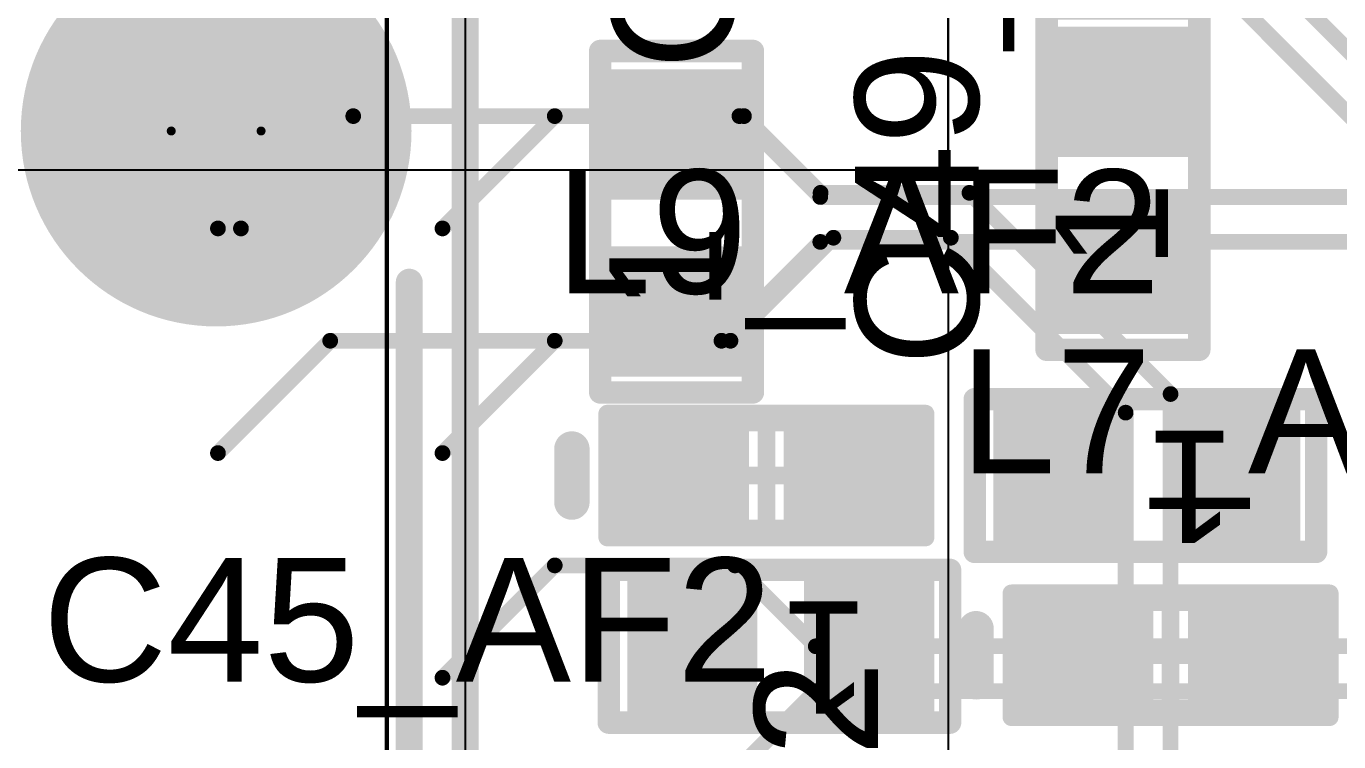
# Model space of a CAD drawing. Header units: inches. Extents: x -1.3 to 11.9, y -6.8 to 4.2.
# Drawn here: x 0.2152 to 0.5075, y 1.4207 to 1.58 of the extents above; entities that cross this region are included whole.
import ezdxf

# ---------------------------------------------------------------- set-up
doc = ezdxf.new("R2010")
doc.units = ezdxf.units.IN
doc.header["$MEASUREMENT"] = 0
for name, color, linetype in [('02_GND1', 76, 'Continuous'), ('03_SIG1', 76, 'Continuous'), ('04_GND2', 16, 'Continuous'), ('05_SIG2', 156, 'Continuous'), ('06_GND3', 216, 'Continuous'), ('07_SIG3', 216, 'Continuous'), ('08_GND4', 136, 'Continuous'), ('09_PWR1', 136, 'Continuous'), ('10_PWR2', 136, 'Continuous'), ('11_GND5', 136, 'Continuous'), ('12_SIG4', 7, 'Continuous'), ('13_GND6', 136, 'Continuous'), ('14_SIG5', 136, 'Continuous'), ('15_GND7', 136, 'Continuous'), ('AB', 56, 'Continuous'), ('ASSY_DWG_INFO', 56, 'Continuous'), ('BOTTOM', 5, 'Continuous'), ('Bottom Solder', 6, 'Continuous'), ('FAB', 56, 'Continuous'), ('FAB_DWG_INFO', 1, 'Continuous'), ('Mechanical 13', 56, 'Continuous'), ('Pad Holes', 156, 'Continuous'), ('POT_INFO', 56, 'Continuous'), ('TOP', 1, 'Continuous'), ('Top Overlay', 2, 'Continuous'), ('Top Paste', 8, 'Continuous'), ('Top Solder', 216, 'Continuous')]:
    doc.layers.add(name, color=color, linetype=linetype)
doc.styles.add('Arial', font='', dxfattribs={"height": 0.2})
doc.styles.get('Arial').set_extended_font_data('Arial')

# ---------------------------------------------------------------- blocks, each defined once
blk = doc.blocks.new('C0402_206')
at = {"layer": 'TOP'}
for points in [[(-0.031, -0.0125), (-0.031, 0.0125), (-0.006, 0.0125), (-0.006, -0.0125)], [(0.0084, -0.0125), (0.0084, 0.0125), (0.0334, 0.0125), (0.0334, -0.0125)]]:
    blk.add_hatch(color=1, dxfattribs=at).paths.add_polyline_path(points)
at = {"layer": 'Top Paste'}
for points in [[(-0.031, -0.0125), (-0.031, 0.0125), (-0.006, 0.0125), (-0.006, -0.0125)], [(0.0084, -0.0125), (0.0084, 0.0125), (0.0334, 0.0125), (0.0334, -0.0125)]]:
    blk.add_hatch(color=8, dxfattribs=at).paths.add_polyline_path(points)
at = {"layer": 'Top Solder'}
for points in [[(-0.033, -0.0145), (-0.033, 0.0145), (-0.004, 0.0145), (-0.004, -0.0145)], [(0.0064, -0.0145), (0.0064, 0.0145), (0.0354, 0.0145), (0.0354, -0.0145)]]:
    blk.add_hatch(color=216, dxfattribs=at).paths.add_polyline_path(points)
at = {"layer": 'ASSY_DWG_INFO'}
for points in [[(-0.0365, 0.017, 0.005, 0.005, 0), (-0.0365, -0.017, 0.005, 0.005, 0)], [(0.0395, 0.017, 0.005, 0.005, 0), (-0.0365, 0.017, 0.005, 0.005, 0)], [(0.0395, 0.017, 0.005, 0.005, 0), (0.0395, -0.017, 0.005, 0.005, 0)], [(0.0395, -0.017, 0.005, 0.005, 0), (-0.0365, -0.017, 0.005, 0.005, 0)]]:
    blk.add_lwpolyline(points, format="xyseb", dxfattribs=at)
for points in [[(-0.03775, 0.017, 0.0025, 0.0025, 1), (-0.03525, 0.017, 0.0025, 0.0025, 1)], [(-0.03775, 0.017, 0.0025, 0.0025, 1), (-0.03525, 0.017, 0.0025, 0.0025, 1)], [(0.03825, 0.017, 0.0025, 0.0025, 1), (0.04075, 0.017, 0.0025, 0.0025, 1)], [(0.03825, 0.017, 0.0025, 0.0025, 1), (0.04075, 0.017, 0.0025, 0.0025, 1)], [(-0.03775, -0.017, 0.0025, 0.0025, 1), (-0.03525, -0.017, 0.0025, 0.0025, 1)], [(-0.03775, -0.017, 0.0025, 0.0025, 1), (-0.03525, -0.017, 0.0025, 0.0025, 1)], [(0.03825, -0.017, 0.0025, 0.0025, 1), (0.04075, -0.017, 0.0025, 0.0025, 1)], [(0.03825, -0.017, 0.0025, 0.0025, 1), (0.04075, -0.017, 0.0025, 0.0025, 1)]]:
    blk.add_lwpolyline(points, format="xyseb", close=True, dxfattribs=at)
at = {"layer": 'Top Overlay'}
for points in [[(0.0365, 0.017, 0.005, 0.005, 0), (-0.0365, 0.017, 0.005, 0.005, 0)], [(-0.0365, 0.017, 0.005, 0.005, 0), (-0.0365, -0.017, 0.005, 0.005, 0)], [(0.0395, 0.017, 0.005, 0.005, 0), (0.0365, 0.017, 0.005, 0.005, 0)], [(0.0395, 0.017, 0.005, 0.005, 0), (0.0395, -0.017, 0.005, 0.005, 0)], [(0.0395, -0.017, 0.005, 0.005, 0), (-0.0365, -0.017, 0.005, 0.005, 0)]]:
    blk.add_lwpolyline(points, format="xyseb", dxfattribs=at)
for points in [[(-0.03775, 0.017, 0.0025, 0.0025, 1), (-0.03525, 0.017, 0.0025, 0.0025, 1)], [(-0.03775, 0.017, 0.0025, 0.0025, 1), (-0.03525, 0.017, 0.0025, 0.0025, 1)], [(0.03525, 0.017, 0.0025, 0.0025, 1), (0.03775, 0.017, 0.0025, 0.0025, 1)], [(0.03525, 0.017, 0.0025, 0.0025, 1), (0.03775, 0.017, 0.0025, 0.0025, 1)], [(0.03825, 0.017, 0.0025, 0.0025, 1), (0.04075, 0.017, 0.0025, 0.0025, 1)], [(0.03825, 0.017, 0.0025, 0.0025, 1), (0.04075, 0.017, 0.0025, 0.0025, 1)], [(-0.03775, -0.017, 0.0025, 0.0025, 1), (-0.03525, -0.017, 0.0025, 0.0025, 1)], [(-0.03775, -0.017, 0.0025, 0.0025, 1), (-0.03525, -0.017, 0.0025, 0.0025, 1)], [(0.03825, -0.017, 0.0025, 0.0025, 1), (0.04075, -0.017, 0.0025, 0.0025, 1)], [(0.03825, -0.017, 0.0025, 0.0025, 1), (0.04075, -0.017, 0.0025, 0.0025, 1)]]:
    blk.add_lwpolyline(points, format="xyseb", close=True, dxfattribs=at)
at = {"layer": 'FAB', "style": 'Arial'}
blk.add_text('1', height=0.025, dxfattribs=at).set_placement((-0.0185, -0.01))
blk = doc.blocks.new('C0402_214')
at = {"layer": 'TOP'}
for points in [[(-0.031, -0.0125), (-0.031, 0.0125), (-0.006, 0.0125), (-0.006, -0.0125)], [(0.0084, -0.0125), (0.0084, 0.0125), (0.0334, 0.0125), (0.0334, -0.0125)]]:
    blk.add_hatch(color=1, dxfattribs=at).paths.add_polyline_path(points)
at = {"layer": 'Top Paste'}
for points in [[(-0.031, -0.0125), (-0.031, 0.0125), (-0.006, 0.0125), (-0.006, -0.0125)], [(0.0084, -0.0125), (0.0084, 0.0125), (0.0334, 0.0125), (0.0334, -0.0125)]]:
    blk.add_hatch(color=8, dxfattribs=at).paths.add_polyline_path(points)
at = {"layer": 'Top Solder'}
for points in [[(-0.033, -0.0145), (-0.033, 0.0145), (-0.004, 0.0145), (-0.004, -0.0145)], [(0.0064, -0.0145), (0.0064, 0.0145), (0.0354, 0.0145), (0.0354, -0.0145)]]:
    blk.add_hatch(color=216, dxfattribs=at).paths.add_polyline_path(points)
at = {"layer": 'ASSY_DWG_INFO'}
for points in [[(-0.0365, 0.017, 0.005, 0.005, 0), (-0.0365, -0.017, 0.005, 0.005, 0)], [(0.0395, 0.017, 0.005, 0.005, 0), (-0.0365, 0.017, 0.005, 0.005, 0)], [(0.0395, 0.017, 0.005, 0.005, 0), (0.0395, -0.017, 0.005, 0.005, 0)], [(0.0395, -0.017, 0.005, 0.005, 0), (-0.0365, -0.017, 0.005, 0.005, 0)]]:
    blk.add_lwpolyline(points, format="xyseb", dxfattribs=at)
for points in [[(-0.03775, 0.017, 0.0025, 0.0025, 1), (-0.03525, 0.017, 0.0025, 0.0025, 1)], [(-0.03775, 0.017, 0.0025, 0.0025, 1), (-0.03525, 0.017, 0.0025, 0.0025, 1)], [(0.03825, 0.017, 0.0025, 0.0025, 1), (0.04075, 0.017, 0.0025, 0.0025, 1)], [(0.03825, 0.017, 0.0025, 0.0025, 1), (0.04075, 0.017, 0.0025, 0.0025, 1)], [(-0.03775, -0.017, 0.0025, 0.0025, 1), (-0.03525, -0.017, 0.0025, 0.0025, 1)], [(-0.03775, -0.017, 0.0025, 0.0025, 1), (-0.03525, -0.017, 0.0025, 0.0025, 1)], [(0.03825, -0.017, 0.0025, 0.0025, 1), (0.04075, -0.017, 0.0025, 0.0025, 1)], [(0.03825, -0.017, 0.0025, 0.0025, 1), (0.04075, -0.017, 0.0025, 0.0025, 1)]]:
    blk.add_lwpolyline(points, format="xyseb", close=True, dxfattribs=at)
at = {"layer": 'Top Overlay'}
for points in [[(0.0365, 0.017, 0.005, 0.005, 0), (-0.0365, 0.017, 0.005, 0.005, 0)], [(-0.0365, 0.017, 0.005, 0.005, 0), (-0.0365, -0.017, 0.005, 0.005, 0)], [(0.0395, 0.017, 0.005, 0.005, 0), (0.0365, 0.017, 0.005, 0.005, 0)], [(0.0395, 0.017, 0.005, 0.005, 0), (0.0395, -0.017, 0.005, 0.005, 0)], [(0.0395, -0.017, 0.005, 0.005, 0), (-0.0365, -0.017, 0.005, 0.005, 0)]]:
    blk.add_lwpolyline(points, format="xyseb", dxfattribs=at)
for points in [[(-0.03775, 0.017, 0.0025, 0.0025, 1), (-0.03525, 0.017, 0.0025, 0.0025, 1)], [(-0.03775, 0.017, 0.0025, 0.0025, 1), (-0.03525, 0.017, 0.0025, 0.0025, 1)], [(0.03525, 0.017, 0.0025, 0.0025, 1), (0.03775, 0.017, 0.0025, 0.0025, 1)], [(0.03525, 0.017, 0.0025, 0.0025, 1), (0.03775, 0.017, 0.0025, 0.0025, 1)], [(0.03825, 0.017, 0.0025, 0.0025, 1), (0.04075, 0.017, 0.0025, 0.0025, 1)], [(0.03825, 0.017, 0.0025, 0.0025, 1), (0.04075, 0.017, 0.0025, 0.0025, 1)], [(-0.03775, -0.017, 0.0025, 0.0025, 1), (-0.03525, -0.017, 0.0025, 0.0025, 1)], [(-0.03775, -0.017, 0.0025, 0.0025, 1), (-0.03525, -0.017, 0.0025, 0.0025, 1)], [(0.03825, -0.017, 0.0025, 0.0025, 1), (0.04075, -0.017, 0.0025, 0.0025, 1)], [(0.03825, -0.017, 0.0025, 0.0025, 1), (0.04075, -0.017, 0.0025, 0.0025, 1)]]:
    blk.add_lwpolyline(points, format="xyseb", close=True, dxfattribs=at)
at = {"layer": 'FAB', "style": 'Arial'}
blk.add_text('1', height=0.025, dxfattribs=at).set_placement((-0.0185, -0.01))
blk = doc.blocks.new('C0402_218')
at = {"layer": 'TOP'}
for points in [[(-0.031, -0.0125), (-0.031, 0.0125), (-0.006, 0.0125), (-0.006, -0.0125)], [(0.0084, -0.0125), (0.0084, 0.0125), (0.0334, 0.0125), (0.0334, -0.0125)]]:
    blk.add_hatch(color=1, dxfattribs=at).paths.add_polyline_path(points)
at = {"layer": 'Top Paste'}
for points in [[(-0.031, -0.0125), (-0.031, 0.0125), (-0.006, 0.0125), (-0.006, -0.0125)], [(0.0084, -0.0125), (0.0084, 0.0125), (0.0334, 0.0125), (0.0334, -0.0125)]]:
    blk.add_hatch(color=8, dxfattribs=at).paths.add_polyline_path(points)
at = {"layer": 'Top Solder'}
for points in [[(-0.033, -0.0145), (-0.033, 0.0145), (-0.004, 0.0145), (-0.004, -0.0145)], [(0.0064, -0.0145), (0.0064, 0.0145), (0.0354, 0.0145), (0.0354, -0.0145)]]:
    blk.add_hatch(color=216, dxfattribs=at).paths.add_polyline_path(points)
at = {"layer": 'ASSY_DWG_INFO'}
for points in [[(-0.0365, 0.017, 0.005, 0.005, 0), (-0.0365, -0.017, 0.005, 0.005, 0)], [(-0.0365, 0.017, 0.005, 0.005, 0), (0.0395, 0.017, 0.005, 0.005, 0)], [(0.0395, 0.017, 0.005, 0.005, 0), (0.0395, -0.017, 0.005, 0.005, 0)], [(-0.0365, -0.017, 0.005, 0.005, 0), (0.0395, -0.017, 0.005, 0.005, 0)]]:
    blk.add_lwpolyline(points, format="xyseb", dxfattribs=at)
for points in [[(-0.03775, 0.017, 0.0025, 0.0025, 1), (-0.03525, 0.017, 0.0025, 0.0025, 1)], [(-0.03775, 0.017, 0.0025, 0.0025, 1), (-0.03525, 0.017, 0.0025, 0.0025, 1)], [(0.03825, 0.017, 0.0025, 0.0025, 1), (0.04075, 0.017, 0.0025, 0.0025, 1)], [(0.03825, 0.017, 0.0025, 0.0025, 1), (0.04075, 0.017, 0.0025, 0.0025, 1)], [(-0.03775, -0.017, 0.0025, 0.0025, 1), (-0.03525, -0.017, 0.0025, 0.0025, 1)], [(-0.03775, -0.017, 0.0025, 0.0025, 1), (-0.03525, -0.017, 0.0025, 0.0025, 1)], [(0.03825, -0.017, 0.0025, 0.0025, 1), (0.04075, -0.017, 0.0025, 0.0025, 1)], [(0.03825, -0.017, 0.0025, 0.0025, 1), (0.04075, -0.017, 0.0025, 0.0025, 1)]]:
    blk.add_lwpolyline(points, format="xyseb", close=True, dxfattribs=at)
at = {"layer": 'Top Overlay'}
for points in [[(-0.0365, 0.017, 0.005, 0.005, 0), (0.0365, 0.017, 0.005, 0.005, 0)], [(-0.0365, 0.017, 0.005, 0.005, 0), (-0.0365, -0.017, 0.005, 0.005, 0)], [(0.0365, 0.017, 0.005, 0.005, 0), (0.0395, 0.017, 0.005, 0.005, 0)], [(0.0395, 0.017, 0.005, 0.005, 0), (0.0395, -0.017, 0.005, 0.005, 0)], [(-0.0365, -0.017, 0.005, 0.005, 0), (0.0395, -0.017, 0.005, 0.005, 0)]]:
    blk.add_lwpolyline(points, format="xyseb", dxfattribs=at)
for points in [[(-0.03775, 0.017, 0.0025, 0.0025, 1), (-0.03525, 0.017, 0.0025, 0.0025, 1)], [(-0.03775, 0.017, 0.0025, 0.0025, 1), (-0.03525, 0.017, 0.0025, 0.0025, 1)], [(0.03525, 0.017, 0.0025, 0.0025, 1), (0.03775, 0.017, 0.0025, 0.0025, 1)], [(0.03525, 0.017, 0.0025, 0.0025, 1), (0.03775, 0.017, 0.0025, 0.0025, 1)], [(0.03825, 0.017, 0.0025, 0.0025, 1), (0.04075, 0.017, 0.0025, 0.0025, 1)], [(0.03825, 0.017, 0.0025, 0.0025, 1), (0.04075, 0.017, 0.0025, 0.0025, 1)], [(-0.03775, -0.017, 0.0025, 0.0025, 1), (-0.03525, -0.017, 0.0025, 0.0025, 1)], [(-0.03775, -0.017, 0.0025, 0.0025, 1), (-0.03525, -0.017, 0.0025, 0.0025, 1)], [(0.03825, -0.017, 0.0025, 0.0025, 1), (0.04075, -0.017, 0.0025, 0.0025, 1)], [(0.03825, -0.017, 0.0025, 0.0025, 1), (0.04075, -0.017, 0.0025, 0.0025, 1)]]:
    blk.add_lwpolyline(points, format="xyseb", close=True, dxfattribs=at)
at = {"layer": 'FAB', "style": 'Arial'}
blk.add_text('1', height=0.025, dxfattribs=at).set_placement((-0.0185, -0.01))
blk = doc.blocks.new('C0402_230')
at = {"layer": 'TOP'}
for points in [[(-0.031, -0.0125), (-0.031, 0.0125), (-0.006, 0.0125), (-0.006, -0.0125)], [(0.0084, -0.0125), (0.0084, 0.0125), (0.0334, 0.0125), (0.0334, -0.0125)]]:
    blk.add_hatch(color=1, dxfattribs=at).paths.add_polyline_path(points)
at = {"layer": 'Top Paste'}
for points in [[(-0.031, -0.0125), (-0.031, 0.0125), (-0.006, 0.0125), (-0.006, -0.0125)], [(0.0084, -0.0125), (0.0084, 0.0125), (0.0334, 0.0125), (0.0334, -0.0125)]]:
    blk.add_hatch(color=8, dxfattribs=at).paths.add_polyline_path(points)
at = {"layer": 'Top Solder'}
for points in [[(-0.033, -0.0145), (-0.033, 0.0145), (-0.004, 0.0145), (-0.004, -0.0145)], [(0.0064, -0.0145), (0.0064, 0.0145), (0.0354, 0.0145), (0.0354, -0.0145)]]:
    blk.add_hatch(color=216, dxfattribs=at).paths.add_polyline_path(points)
at = {"layer": 'ASSY_DWG_INFO'}
for points in [[(-0.0365, 0.017, 0.005, 0.005, 0), (-0.0365, -0.017, 0.005, 0.005, 0)], [(-0.0365, 0.017, 0.005, 0.005, 0), (0.0395, 0.017, 0.005, 0.005, 0)], [(0.0395, 0.017, 0.005, 0.005, 0), (0.0395, -0.017, 0.005, 0.005, 0)], [(-0.0365, -0.017, 0.005, 0.005, 0), (0.0395, -0.017, 0.005, 0.005, 0)]]:
    blk.add_lwpolyline(points, format="xyseb", dxfattribs=at)
for points in [[(-0.03775, 0.017, 0.0025, 0.0025, 1), (-0.03525, 0.017, 0.0025, 0.0025, 1)], [(-0.03775, 0.017, 0.0025, 0.0025, 1), (-0.03525, 0.017, 0.0025, 0.0025, 1)], [(0.03825, 0.017, 0.0025, 0.0025, 1), (0.04075, 0.017, 0.0025, 0.0025, 1)], [(0.03825, 0.017, 0.0025, 0.0025, 1), (0.04075, 0.017, 0.0025, 0.0025, 1)], [(-0.03775, -0.017, 0.0025, 0.0025, 1), (-0.03525, -0.017, 0.0025, 0.0025, 1)], [(-0.03775, -0.017, 0.0025, 0.0025, 1), (-0.03525, -0.017, 0.0025, 0.0025, 1)], [(0.03825, -0.017, 0.0025, 0.0025, 1), (0.04075, -0.017, 0.0025, 0.0025, 1)], [(0.03825, -0.017, 0.0025, 0.0025, 1), (0.04075, -0.017, 0.0025, 0.0025, 1)]]:
    blk.add_lwpolyline(points, format="xyseb", close=True, dxfattribs=at)
at = {"layer": 'Top Overlay'}
for points in [[(-0.0365, 0.017, 0.005, 0.005, 0), (0.0365, 0.017, 0.005, 0.005, 0)], [(-0.0365, 0.017, 0.005, 0.005, 0), (-0.0365, -0.017, 0.005, 0.005, 0)], [(0.0365, 0.017, 0.005, 0.005, 0), (0.0395, 0.017, 0.005, 0.005, 0)], [(0.0395, 0.017, 0.005, 0.005, 0), (0.0395, -0.017, 0.005, 0.005, 0)], [(-0.0365, -0.017, 0.005, 0.005, 0), (0.0395, -0.017, 0.005, 0.005, 0)]]:
    blk.add_lwpolyline(points, format="xyseb", dxfattribs=at)
for points in [[(-0.03775, 0.017, 0.0025, 0.0025, 1), (-0.03525, 0.017, 0.0025, 0.0025, 1)], [(-0.03775, 0.017, 0.0025, 0.0025, 1), (-0.03525, 0.017, 0.0025, 0.0025, 1)], [(0.03525, 0.017, 0.0025, 0.0025, 1), (0.03775, 0.017, 0.0025, 0.0025, 1)], [(0.03525, 0.017, 0.0025, 0.0025, 1), (0.03775, 0.017, 0.0025, 0.0025, 1)], [(0.03825, 0.017, 0.0025, 0.0025, 1), (0.04075, 0.017, 0.0025, 0.0025, 1)], [(0.03825, 0.017, 0.0025, 0.0025, 1), (0.04075, 0.017, 0.0025, 0.0025, 1)], [(-0.03775, -0.017, 0.0025, 0.0025, 1), (-0.03525, -0.017, 0.0025, 0.0025, 1)], [(-0.03775, -0.017, 0.0025, 0.0025, 1), (-0.03525, -0.017, 0.0025, 0.0025, 1)], [(0.03825, -0.017, 0.0025, 0.0025, 1), (0.04075, -0.017, 0.0025, 0.0025, 1)], [(0.03825, -0.017, 0.0025, 0.0025, 1), (0.04075, -0.017, 0.0025, 0.0025, 1)]]:
    blk.add_lwpolyline(points, format="xyseb", close=True, dxfattribs=at)
at = {"layer": 'FAB', "style": 'Arial'}
blk.add_text('1', height=0.025, dxfattribs=at).set_placement((-0.0185, -0.01))
blk = doc.blocks.new('CONN_SMA_J_P_H_RA_TH1_SAI_329')
at = {"layer": '02_GND1'}
h = blk.add_hatch(color=76, dxfattribs=at)
edge = h.paths.add_edge_path()
edge.add_arc((0.1, -0.1), 0.0435, 0, 360)
at = {"layer": '03_SIG1'}
h = blk.add_hatch(color=76, dxfattribs=at)
edge = h.paths.add_edge_path()
edge.add_arc((0.1, -0.1), 0.0415, 0, 360)
at = {"layer": '04_GND2'}
h = blk.add_hatch(color=16, dxfattribs=at)
edge = h.paths.add_edge_path()
edge.add_arc((0.1, -0.1), 0.0435, 0, 360)
at = {"layer": '05_SIG2'}
h = blk.add_hatch(color=156, dxfattribs=at)
edge = h.paths.add_edge_path()
edge.add_arc((0.1, -0.1), 0.0415, 0, 360)
at = {"layer": '06_GND3'}
h = blk.add_hatch(color=216, dxfattribs=at)
edge = h.paths.add_edge_path()
edge.add_arc((0.1, -0.1), 0.0435, 0, 360)
at = {"layer": '07_SIG3'}
h = blk.add_hatch(color=216, dxfattribs=at)
edge = h.paths.add_edge_path()
edge.add_arc((0.1, -0.1), 0.0415, 0, 360)
at = {"layer": '08_GND4'}
h = blk.add_hatch(color=136, dxfattribs=at)
edge = h.paths.add_edge_path()
edge.add_arc((0.1, -0.1), 0.0435, 0, 360)
at = {"layer": '09_PWR1'}
h = blk.add_hatch(color=136, dxfattribs=at)
edge = h.paths.add_edge_path()
edge.add_arc((0.1, -0.1), 0.0435, 0, 360)
at = {"layer": '10_PWR2'}
h = blk.add_hatch(color=136, dxfattribs=at)
edge = h.paths.add_edge_path()
edge.add_arc((0.1, -0.1), 0.0435, 0, 360)
at = {"layer": '11_GND5'}
h = blk.add_hatch(color=136, dxfattribs=at)
edge = h.paths.add_edge_path()
edge.add_arc((0.1, -0.1), 0.0435, 0, 360)
at = {"layer": '12_SIG4'}
h = blk.add_hatch(color=7, dxfattribs=at)
edge = h.paths.add_edge_path()
edge.add_arc((0.1, -0.1), 0.0415, 0, 360)
at = {"layer": '13_GND6'}
h = blk.add_hatch(color=136, dxfattribs=at)
edge = h.paths.add_edge_path()
edge.add_arc((0.1, -0.1), 0.0435, 0, 360)
at = {"layer": '14_SIG5'}
h = blk.add_hatch(color=136, dxfattribs=at)
edge = h.paths.add_edge_path()
edge.add_arc((0.1, -0.1), 0.0415, 0, 360)
at = {"layer": '15_GND7'}
h = blk.add_hatch(color=136, dxfattribs=at)
edge = h.paths.add_edge_path()
edge.add_arc((0.1, -0.1), 0.0435, 0, 360)
at = {"layer": 'BOTTOM'}
h = blk.add_hatch(color=5, dxfattribs=at)
edge = h.paths.add_edge_path()
edge.add_arc((0.1, -0.1), 0.0415, 0, 360)
at = {"layer": 'Bottom Solder'}
h = blk.add_hatch(color=6, dxfattribs=at)
edge = h.paths.add_edge_path()
edge.add_arc((0.1, -0.1), 0.0415, 0, 360)
at = {"layer": 'Pad Holes'}
h = blk.add_hatch(color=7, dxfattribs=at)
edge = h.paths.add_edge_path()
edge.add_arc((0.1, -0.1), 0.0315, 0, 360)
at = {"layer": 'TOP'}
h = blk.add_hatch(color=1, dxfattribs=at)
edge = h.paths.add_edge_path()
edge.add_arc((0.1, -0.1), 0.0415, 0, 360)
at = {"layer": 'Top Solder'}
h = blk.add_hatch(color=216, dxfattribs=at)
edge = h.paths.add_edge_path()
edge.add_arc((0.1, -0.1), 0.0415, 0, 360)
at = {"layer": 'AB'}
blk.add_line((0.263, -0.263), (-0.263, -0.263), dxfattribs=at)
at = {"layer": 'Mechanical 13'}
blk.add_lwpolyline([(-0.138, -0.138, 0.001, 0.001, 0), (0.138, -0.138, 0.001, 0.001, 0)], format="xyseb", dxfattribs=at)
at = {"layer": 'POT_INFO'}
blk.add_line((0.1928, -0.15542), (-0.1928, -0.15542), dxfattribs=at)
blk.add_lwpolyline([(-0.1928, -0.15542, 0.006, 0.006, 0), (0.1928, -0.15542, 0.006, 0.006, 0)], format="xyseb", dxfattribs=at)
at = {"layer": 'Top Overlay'}
blk.add_lwpolyline([(-0.06635, -0.143, 0.006, 0.006, 0), (0.06635, -0.143, 0.006, 0.006, 0)], format="xyseb", dxfattribs=at)
blk.add_lwpolyline([(0.06485, -0.143, 0.003, 0.003, 1), (0.06785, -0.143, 0.003, 0.003, 1)], format="xyseb", close=True, dxfattribs=at)
blk = doc.blocks.new('CONN_SMA_J_P_H_RA_TH1_SAI_B_334')
at = {"layer": 'AB'}
for p, q in [((0.263, 0.263), (-0.263, 0.263)), ((0.263, -0.586), (0.263, 0.263))]:
    blk.add_line(p, q, dxfattribs=at)
blk = doc.blocks.new('0402_A_368')
at = {"layer": 'TOP'}
for points in [[(-0.0315, -0.00984), (-0.0315, 0.00984), (-0.00787, 0.00984), (-0.00787, -0.00984)], [(0.00787, -0.00984), (0.00787, 0.00984), (0.0315, 0.00984), (0.0315, -0.00984)]]:
    blk.add_hatch(color=1, dxfattribs=at).paths.add_polyline_path(points)
at = {"layer": 'Top Paste'}
for points in [[(-0.0315, -0.00984), (-0.0315, 0.00984), (-0.00787, 0.00984), (-0.00787, -0.00984)], [(0.00787, -0.00984), (0.00787, 0.00984), (0.0315, 0.00984), (0.0315, -0.00984)]]:
    blk.add_hatch(color=8, dxfattribs=at).paths.add_polyline_path(points)
at = {"layer": 'Top Solder'}
for points in [[(-0.0355, -0.01384), (-0.0355, 0.01384), (-0.00387, 0.01384), (-0.00387, -0.01384)], [(0.00387, -0.01384), (0.00387, 0.01384), (0.0355, 0.01384), (0.0355, -0.01384)]]:
    blk.add_hatch(color=216, dxfattribs=at).paths.add_polyline_path(points)
at = {"layer": 'Mechanical 13'}
for points in [[(-0.02165, 0.01181, 0.00394, 0.00394, 0), (0.02165, 0.01181, 0.00394, 0.00394, 0)], [(-0.02165, -0.01181, 0.00394, 0.00394, 0), (-0.02165, 0.01181, 0.00394, 0.00394, 0)], [(0.02165, -0.01181, 0.00394, 0.00394, 0), (0.02165, 0.01181, 0.00394, 0.00394, 0)], [(-0.02165, -0.01181, 0.00394, 0.00394, 0), (0.02165, -0.01181, 0.00394, 0.00394, 0)]]:
    blk.add_lwpolyline(points, format="xyseb", dxfattribs=at)
for points in [[(-0.02264, 0.01181, 0.00197, 0.00197, 1), (-0.02067, 0.01181, 0.00197, 0.00197, 1)], [(-0.02264, 0.01181, 0.00197, 0.00197, 1), (-0.02067, 0.01181, 0.00197, 0.00197, 1)], [(0.02067, 0.01181, 0.00197, 0.00197, 1), (0.02264, 0.01181, 0.00197, 0.00197, 1)], [(0.02067, 0.01181, 0.00197, 0.00197, 1), (0.02264, 0.01181, 0.00197, 0.00197, 1)], [(-0.02264, -0.01181, 0.00197, 0.00197, 1), (-0.02067, -0.01181, 0.00197, 0.00197, 1)], [(-0.02264, -0.01181, 0.00197, 0.00197, 1), (-0.02067, -0.01181, 0.00197, 0.00197, 1)], [(0.02067, -0.01181, 0.00197, 0.00197, 1), (0.02264, -0.01181, 0.00197, 0.00197, 1)], [(0.02067, -0.01181, 0.00197, 0.00197, 1), (0.02264, -0.01181, 0.00197, 0.00197, 1)]]:
    blk.add_lwpolyline(points, format="xyseb", close=True, dxfattribs=at)
at = {"layer": 'POT_INFO'}
for points in [[(-0.03543, 0.01378, 0.00394, 0.00394, 0), (0.03543, 0.01378, 0.00394, 0.00394, 0)], [(-0.03543, -0.01378, 0.00394, 0.00394, 0), (-0.03543, 0.01378, 0.00394, 0.00394, 0)], [(0.03543, -0.01378, 0.00394, 0.00394, 0), (0.03543, 0.01378, 0.00394, 0.00394, 0)], [(0, -0.01181, 0.00394, 0.00394, 0), (0, 0.01181, 0.00394, 0.00394, 0)], [(-0.01181, 0, 0.00394, 0.00394, 0), (0.01181, 0, 0.00394, 0.00394, 0)], [(-0.03543, -0.01378, 0.00394, 0.00394, 0), (0.03543, -0.01378, 0.00394, 0.00394, 0)]]:
    blk.add_lwpolyline(points, format="xyseb", dxfattribs=at)
for points in [[(-0.03642, 0.01378, 0.00197, 0.00197, 1), (-0.03445, 0.01378, 0.00197, 0.00197, 1)], [(-0.03642, 0.01378, 0.00197, 0.00197, 1), (-0.03445, 0.01378, 0.00197, 0.00197, 1)], [(0.03445, 0.01378, 0.00197, 0.00197, 1), (0.03642, 0.01378, 0.00197, 0.00197, 1)], [(0.03445, 0.01378, 0.00197, 0.00197, 1), (0.03642, 0.01378, 0.00197, 0.00197, 1)], [(-0.00098, 0.01181, 0.00197, 0.00197, 1), (0.00098, 0.01181, 0.00197, 0.00197, 1)], [(-0.0128, 0, 0.00197, 0.00197, 1), (-0.01083, 0, 0.00197, 0.00197, 1)], [(0.01083, 0, 0.00197, 0.00197, 1), (0.0128, 0, 0.00197, 0.00197, 1)], [(-0.00098, -0.01181, 0.00197, 0.00197, 1), (0.00098, -0.01181, 0.00197, 0.00197, 1)], [(-0.03642, -0.01378, 0.00197, 0.00197, 1), (-0.03445, -0.01378, 0.00197, 0.00197, 1)], [(-0.03642, -0.01378, 0.00197, 0.00197, 1), (-0.03445, -0.01378, 0.00197, 0.00197, 1)], [(0.03445, -0.01378, 0.00197, 0.00197, 1), (0.03642, -0.01378, 0.00197, 0.00197, 1)], [(0.03445, -0.01378, 0.00197, 0.00197, 1), (0.03642, -0.01378, 0.00197, 0.00197, 1)]]:
    blk.add_lwpolyline(points, format="xyseb", close=True, dxfattribs=at)
at = {"layer": 'Top Overlay'}
blk.add_lwpolyline([(-0.04331, -0.00591, 0.00787, 0.00787, 0), (-0.04331, 0.00591, 0.00787, 0.00787, 0)], format="xyseb", dxfattribs=at)
for points in [[(-0.04528, 0.00591, 0.00394, 0.00394, 1), (-0.04134, 0.00591, 0.00394, 0.00394, 1)], [(-0.04528, -0.00591, 0.00394, 0.00394, 1), (-0.04134, -0.00591, 0.00394, 0.00394, 1)]]:
    blk.add_lwpolyline(points, format="xyseb", close=True, dxfattribs=at)
blk = doc.blocks.new('0402_A_372')
at = {"layer": 'TOP'}
for points in [[(-0.0315, -0.00984), (-0.0315, 0.00984), (-0.00787, 0.00984), (-0.00787, -0.00984)], [(0.00787, -0.00984), (0.00787, 0.00984), (0.0315, 0.00984), (0.0315, -0.00984)]]:
    blk.add_hatch(color=1, dxfattribs=at).paths.add_polyline_path(points)
at = {"layer": 'Top Paste'}
for points in [[(-0.0315, -0.00984), (-0.0315, 0.00984), (-0.00787, 0.00984), (-0.00787, -0.00984)], [(0.00787, -0.00984), (0.00787, 0.00984), (0.0315, 0.00984), (0.0315, -0.00984)]]:
    blk.add_hatch(color=8, dxfattribs=at).paths.add_polyline_path(points)
at = {"layer": 'Top Solder'}
for points in [[(-0.0355, -0.01384), (-0.0355, 0.01384), (-0.00387, 0.01384), (-0.00387, -0.01384)], [(0.00387, -0.01384), (0.00387, 0.01384), (0.0355, 0.01384), (0.0355, -0.01384)]]:
    blk.add_hatch(color=216, dxfattribs=at).paths.add_polyline_path(points)
at = {"layer": 'Mechanical 13'}
for points in [[(-0.02165, 0.01181, 0.00394, 0.00394, 0), (0.02165, 0.01181, 0.00394, 0.00394, 0)], [(-0.02165, -0.01181, 0.00394, 0.00394, 0), (-0.02165, 0.01181, 0.00394, 0.00394, 0)], [(0.02165, -0.01181, 0.00394, 0.00394, 0), (0.02165, 0.01181, 0.00394, 0.00394, 0)], [(-0.02165, -0.01181, 0.00394, 0.00394, 0), (0.02165, -0.01181, 0.00394, 0.00394, 0)]]:
    blk.add_lwpolyline(points, format="xyseb", dxfattribs=at)
for points in [[(-0.02264, 0.01181, 0.00197, 0.00197, 1), (-0.02067, 0.01181, 0.00197, 0.00197, 1)], [(-0.02264, 0.01181, 0.00197, 0.00197, 1), (-0.02067, 0.01181, 0.00197, 0.00197, 1)], [(0.02067, 0.01181, 0.00197, 0.00197, 1), (0.02264, 0.01181, 0.00197, 0.00197, 1)], [(0.02067, 0.01181, 0.00197, 0.00197, 1), (0.02264, 0.01181, 0.00197, 0.00197, 1)], [(-0.02264, -0.01181, 0.00197, 0.00197, 1), (-0.02067, -0.01181, 0.00197, 0.00197, 1)], [(-0.02264, -0.01181, 0.00197, 0.00197, 1), (-0.02067, -0.01181, 0.00197, 0.00197, 1)], [(0.02067, -0.01181, 0.00197, 0.00197, 1), (0.02264, -0.01181, 0.00197, 0.00197, 1)], [(0.02067, -0.01181, 0.00197, 0.00197, 1), (0.02264, -0.01181, 0.00197, 0.00197, 1)]]:
    blk.add_lwpolyline(points, format="xyseb", close=True, dxfattribs=at)
at = {"layer": 'POT_INFO'}
for points in [[(-0.03543, 0.01378, 0.00394, 0.00394, 0), (0.03543, 0.01378, 0.00394, 0.00394, 0)], [(-0.03543, -0.01378, 0.00394, 0.00394, 0), (-0.03543, 0.01378, 0.00394, 0.00394, 0)], [(0.03543, -0.01378, 0.00394, 0.00394, 0), (0.03543, 0.01378, 0.00394, 0.00394, 0)], [(0, -0.01181, 0.00394, 0.00394, 0), (0, 0.01181, 0.00394, 0.00394, 0)], [(-0.01181, 0, 0.00394, 0.00394, 0), (0.01181, 0, 0.00394, 0.00394, 0)], [(-0.03543, -0.01378, 0.00394, 0.00394, 0), (0.03543, -0.01378, 0.00394, 0.00394, 0)]]:
    blk.add_lwpolyline(points, format="xyseb", dxfattribs=at)
for points in [[(-0.03642, 0.01378, 0.00197, 0.00197, 1), (-0.03445, 0.01378, 0.00197, 0.00197, 1)], [(-0.03642, 0.01378, 0.00197, 0.00197, 1), (-0.03445, 0.01378, 0.00197, 0.00197, 1)], [(0.03445, 0.01378, 0.00197, 0.00197, 1), (0.03642, 0.01378, 0.00197, 0.00197, 1)], [(0.03445, 0.01378, 0.00197, 0.00197, 1), (0.03642, 0.01378, 0.00197, 0.00197, 1)], [(-0.00098, 0.01181, 0.00197, 0.00197, 1), (0.00098, 0.01181, 0.00197, 0.00197, 1)], [(-0.0128, 0, 0.00197, 0.00197, 1), (-0.01083, 0, 0.00197, 0.00197, 1)], [(0.01083, 0, 0.00197, 0.00197, 1), (0.0128, 0, 0.00197, 0.00197, 1)], [(-0.00098, -0.01181, 0.00197, 0.00197, 1), (0.00098, -0.01181, 0.00197, 0.00197, 1)], [(-0.03642, -0.01378, 0.00197, 0.00197, 1), (-0.03445, -0.01378, 0.00197, 0.00197, 1)], [(-0.03642, -0.01378, 0.00197, 0.00197, 1), (-0.03445, -0.01378, 0.00197, 0.00197, 1)], [(0.03445, -0.01378, 0.00197, 0.00197, 1), (0.03642, -0.01378, 0.00197, 0.00197, 1)], [(0.03445, -0.01378, 0.00197, 0.00197, 1), (0.03642, -0.01378, 0.00197, 0.00197, 1)]]:
    blk.add_lwpolyline(points, format="xyseb", close=True, dxfattribs=at)
at = {"layer": 'Top Overlay'}
blk.add_lwpolyline([(-0.04331, -0.00591, 0.00787, 0.00787, 0), (-0.04331, 0.00591, 0.00787, 0.00787, 0)], format="xyseb", dxfattribs=at)
for points in [[(-0.04528, 0.00591, 0.00394, 0.00394, 1), (-0.04134, 0.00591, 0.00394, 0.00394, 1)], [(-0.04528, -0.00591, 0.00394, 0.00394, 1), (-0.04134, -0.00591, 0.00394, 0.00394, 1)]]:
    blk.add_lwpolyline(points, format="xyseb", close=True, dxfattribs=at)

msp = doc.modelspace()

# ---------------------------------------------------------------- linework, layer by layer
at = {"layer": '07_SIG3'}
for points in [[(0.44014, 1.644, 0.0035, 0.0035, 0), (0.525, 1.55914, 0.0035, 0.0035, 0)], [(0.43307, 1.63693, 0.0035, 0.0035, 0), (0.51793, 1.55207, 0.0035, 0.0035, 0)], [(0.263, 1.535, 0.0035, 0.0035, 0), (0.288, 1.56, 0.0035, 0.0035, 0)], [(0.288, 1.56, 0.0035, 0.0035, 0), (0.375, 1.56, 0.0035, 0.0035, 0)], [(0.375, 1.56, 0.0035, 0.0035, 0), (0.39207, 1.54293, 0.0035, 0.0035, 0)], [(0.39207, 1.54293, 0.0035, 0.0035, 0), (0.42521, 1.54293, 0.0035, 0.0035, 0)], [(0.42521, 1.54293, 0.0035, 0.0035, 0), (0.47, 1.49814, 0.0035, 0.0035, 0)], [(0.25787, 1.535, 0.0035, 0.0035, 0), (0.263, 1.535, 0.0035, 0.0035, 0)], [(0.372, 1.51, 0.0035, 0.0035, 0), (0.39493, 1.53293, 0.0035, 0.0035, 0)], [(0.39493, 1.53293, 0.0035, 0.0035, 0), (0.42107, 1.53293, 0.0035, 0.0035, 0)], [(0.42107, 1.53293, 0.0035, 0.0035, 0), (0.46, 1.494, 0.0035, 0.0035, 0)], [(0.25787, 1.485, 0.0035, 0.0035, 0), (0.28287, 1.51, 0.0035, 0.0035, 0)], [(0.28287, 1.51, 0.0035, 0.0035, 0), (0.372, 1.51, 0.0035, 0.0035, 0)], [(0.47, 1.23914, 0.0035, 0.0035, 0), (0.47, 1.49814, 0.0035, 0.0035, 0)], [(0.46, 1.235, 0.0035, 0.0035, 0), (0.46, 1.494, 0.0035, 0.0035, 0)]]:
    msp.add_lwpolyline(points, format="xyseb", dxfattribs=at)
for points in [[(0.28713, 1.56, 0.00175, 0.00175, 1), (0.28887, 1.56, 0.00175, 0.00175, 1)], [(0.28713, 1.56, 0.00175, 0.00175, 1), (0.28887, 1.56, 0.00175, 0.00175, 1)], [(0.37412, 1.56, 0.00175, 0.00175, 1), (0.37588, 1.56, 0.00175, 0.00175, 1)], [(0.37412, 1.56, 0.00175, 0.00175, 1), (0.37588, 1.56, 0.00175, 0.00175, 1)], [(0.3912, 1.54293, 0.00175, 0.00175, 1), (0.39295, 1.54293, 0.00175, 0.00175, 1)], [(0.3912, 1.54293, 0.00175, 0.00175, 1), (0.39295, 1.54293, 0.00175, 0.00175, 1)], [(0.42434, 1.54293, 0.00175, 0.00175, 1), (0.42609, 1.54293, 0.00175, 0.00175, 1)], [(0.42434, 1.54293, 0.00175, 0.00175, 1), (0.42609, 1.54293, 0.00175, 0.00175, 1)], [(0.257, 1.535, 0.00175, 0.00175, 1), (0.25875, 1.535, 0.00175, 0.00175, 1)], [(0.26212, 1.535, 0.00175, 0.00175, 1), (0.26388, 1.535, 0.00175, 0.00175, 1)], [(0.26212, 1.535, 0.00175, 0.00175, 1), (0.26388, 1.535, 0.00175, 0.00175, 1)], [(0.39405, 1.53293, 0.00175, 0.00175, 1), (0.3958, 1.53293, 0.00175, 0.00175, 1)], [(0.39405, 1.53293, 0.00175, 0.00175, 1), (0.3958, 1.53293, 0.00175, 0.00175, 1)], [(0.4202, 1.53293, 0.00175, 0.00175, 1), (0.42195, 1.53293, 0.00175, 0.00175, 1)], [(0.4202, 1.53293, 0.00175, 0.00175, 1), (0.42195, 1.53293, 0.00175, 0.00175, 1)], [(0.282, 1.51, 0.00175, 0.00175, 1), (0.28375, 1.51, 0.00175, 0.00175, 1)], [(0.282, 1.51, 0.00175, 0.00175, 1), (0.28375, 1.51, 0.00175, 0.00175, 1)], [(0.37112, 1.51, 0.00175, 0.00175, 1), (0.37288, 1.51, 0.00175, 0.00175, 1)], [(0.37112, 1.51, 0.00175, 0.00175, 1), (0.37288, 1.51, 0.00175, 0.00175, 1)], [(0.46913, 1.49814, 0.00175, 0.00175, 1), (0.47087, 1.49814, 0.00175, 0.00175, 1)], [(0.46913, 1.49814, 0.00175, 0.00175, 1), (0.47087, 1.49814, 0.00175, 0.00175, 1)], [(0.45913, 1.494, 0.00175, 0.00175, 1), (0.46087, 1.494, 0.00175, 0.00175, 1)], [(0.45913, 1.494, 0.00175, 0.00175, 1), (0.46087, 1.494, 0.00175, 0.00175, 1)], [(0.257, 1.485, 0.00175, 0.00175, 1), (0.25875, 1.485, 0.00175, 0.00175, 1)]]:
    msp.add_lwpolyline(points, format="xyseb", close=True, dxfattribs=at)
at = {"layer": '12_SIG4'}
for points in [[(0.30787, 1.535, 0.0035, 0.0035, 0), (0.33287, 1.56, 0.0035, 0.0035, 0)], [(0.33287, 1.56, 0.0035, 0.0035, 0), (0.374, 1.56, 0.0035, 0.0035, 0)], [(0.374, 1.56, 0.0035, 0.0035, 0), (0.392, 1.542, 0.0035, 0.0035, 0)], [(0.392, 1.542, 0.0035, 0.0035, 0), (0.57014, 1.542, 0.0035, 0.0035, 0)], [(0.37, 1.51, 0.0035, 0.0035, 0), (0.392, 1.532, 0.0035, 0.0035, 0)], [(0.392, 1.532, 0.0035, 0.0035, 0), (0.566, 1.532, 0.0035, 0.0035, 0)], [(0.30787, 1.485, 0.0035, 0.0035, 0), (0.33287, 1.51, 0.0035, 0.0035, 0)], [(0.33287, 1.51, 0.0035, 0.0035, 0), (0.37, 1.51, 0.0035, 0.0035, 0)], [(0.30787, 1.435, 0.0035, 0.0035, 0), (0.33287, 1.46, 0.0035, 0.0035, 0)], [(0.33287, 1.46, 0.0035, 0.0035, 0), (0.373, 1.46, 0.0035, 0.0035, 0)], [(0.373, 1.46, 0.0035, 0.0035, 0), (0.391, 1.442, 0.0035, 0.0035, 0)], [(0.391, 1.442, 0.0035, 0.0035, 0), (0.843, 1.442, 0.0035, 0.0035, 0)], [(0.369, 1.41, 0.0035, 0.0035, 0), (0.391, 1.432, 0.0035, 0.0035, 0)], [(0.391, 1.432, 0.0035, 0.0035, 0), (0.84714, 1.432, 0.0035, 0.0035, 0)]]:
    msp.add_lwpolyline(points, format="xyseb", dxfattribs=at)
for points in [[(0.332, 1.56, 0.00175, 0.00175, 1), (0.33375, 1.56, 0.00175, 0.00175, 1)], [(0.332, 1.56, 0.00175, 0.00175, 1), (0.33375, 1.56, 0.00175, 0.00175, 1)], [(0.37312, 1.56, 0.00175, 0.00175, 1), (0.37488, 1.56, 0.00175, 0.00175, 1)], [(0.37312, 1.56, 0.00175, 0.00175, 1), (0.37488, 1.56, 0.00175, 0.00175, 1)], [(0.39113, 1.542, 0.00175, 0.00175, 1), (0.39287, 1.542, 0.00175, 0.00175, 1)], [(0.39113, 1.542, 0.00175, 0.00175, 1), (0.39287, 1.542, 0.00175, 0.00175, 1)], [(0.307, 1.535, 0.00175, 0.00175, 1), (0.30875, 1.535, 0.00175, 0.00175, 1)], [(0.39113, 1.532, 0.00175, 0.00175, 1), (0.39287, 1.532, 0.00175, 0.00175, 1)], [(0.39113, 1.532, 0.00175, 0.00175, 1), (0.39287, 1.532, 0.00175, 0.00175, 1)], [(0.332, 1.51, 0.00175, 0.00175, 1), (0.33375, 1.51, 0.00175, 0.00175, 1)], [(0.332, 1.51, 0.00175, 0.00175, 1), (0.33375, 1.51, 0.00175, 0.00175, 1)], [(0.36912, 1.51, 0.00175, 0.00175, 1), (0.37088, 1.51, 0.00175, 0.00175, 1)], [(0.36912, 1.51, 0.00175, 0.00175, 1), (0.37088, 1.51, 0.00175, 0.00175, 1)], [(0.307, 1.485, 0.00175, 0.00175, 1), (0.30875, 1.485, 0.00175, 0.00175, 1)], [(0.332, 1.46, 0.00175, 0.00175, 1), (0.33375, 1.46, 0.00175, 0.00175, 1)], [(0.332, 1.46, 0.00175, 0.00175, 1), (0.33375, 1.46, 0.00175, 0.00175, 1)], [(0.37212, 1.46, 0.00175, 0.00175, 1), (0.37388, 1.46, 0.00175, 0.00175, 1)], [(0.37212, 1.46, 0.00175, 0.00175, 1), (0.37388, 1.46, 0.00175, 0.00175, 1)], [(0.39012, 1.442, 0.00175, 0.00175, 1), (0.39187, 1.442, 0.00175, 0.00175, 1)], [(0.39012, 1.442, 0.00175, 0.00175, 1), (0.39187, 1.442, 0.00175, 0.00175, 1)], [(0.307, 1.435, 0.00175, 0.00175, 1), (0.30875, 1.435, 0.00175, 0.00175, 1)], [(0.39012, 1.432, 0.00175, 0.00175, 1), (0.39187, 1.432, 0.00175, 0.00175, 1)], [(0.39012, 1.432, 0.00175, 0.00175, 1), (0.39187, 1.432, 0.00175, 0.00175, 1)]]:
    msp.add_lwpolyline(points, format="xyseb", close=True, dxfattribs=at)
at = {"layer": 'FAB_DWG_INFO'}
for points in [[(0.26748, 1.55669, 0.002, 0.002, 1), (0.24748, 1.55669, 0.002, 0.002, 1)], [(0.24698, 1.55669, 0.001, 0.001, 1), (0.24798, 1.55669, 0.001, 0.001, 1)], [(0.26698, 1.55669, 0.001, 0.001, 1), (0.26798, 1.55669, 0.001, 0.001, 1)]]:
    msp.add_lwpolyline(points, format="xyseb", close=True, dxfattribs=at)

# ---------------------------------------------------------------- block references
for name, p, rotation in [('CONN_SMA_J_P_H_RA_TH1_SAI_B_334', (0.15748, 1.81102), 270), ('CONN_SMA_J_P_H_RA_TH1_SAI_329', (0.15748, 1.45669), 90), ('C0402_230', (0.4594, 1.5445), 90), ('C0402_218', (0.36, 1.535), 90), ('C0402_206', (0.4659, 1.48), 180), ('C0402_214', (0.3844, 1.442), 180)]:
    msp.add_blockref(name, p, dxfattribs=dict(rotation=rotation))
for name, p in [('0402_A_368', (0.38, 1.48)), ('0402_A_372', (0.47, 1.44))]:
    msp.add_blockref(name, p)

# ---------------------------------------------------------------- texts
at = {"layer": 'Top Overlay', "style": 'Arial'}
for s, p in [('C43_AF2', (0.37288, 1.5703)), ('C49_AF2', (0.42728, 1.5044)), ('C24_AF2', (0.40488, 1.2762))]:
    msp.add_text(s, height=0.027559, rotation=90, dxfattribs=at).set_placement(p)
for s, p in [('L9_AF2', (0.333, 1.52052)), ('L7_AF2', (0.423, 1.48052)), ('C45_AF2', (0.2188, 1.43412))]:
    msp.add_text(s, height=0.027559, dxfattribs=at).set_placement(p)

doc.saveas('drawing.dxf')
